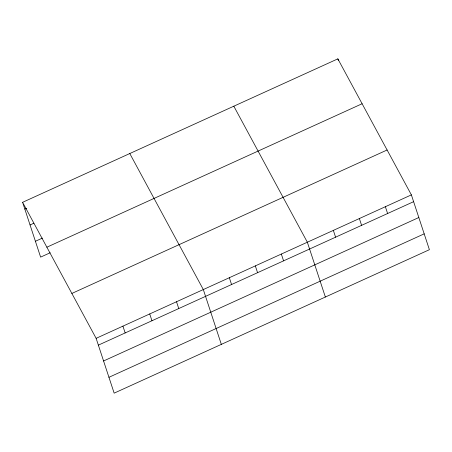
<?xml version="1.0" encoding="UTF-8"?>
<svg xmlns="http://www.w3.org/2000/svg" width="452" height="452" viewBox="0 0 452 452"><rect width="100%" height="100%" fill="white"/><g stroke="black" fill="none" stroke-linecap="round" stroke-linejoin="round"><path stroke-width="0.68" d="M22.6 202.31L337.847 58.856L411.376 194.88L429.4 249.69L114.153 393.144L96.129 338.333L22.6 202.31L40.623 257.12L50.189 252.77M24.837 209.112L26.753 208.242M30.047 224.955L33.872 223.215M35.414 241.278L42.431 238.085M46.867 247.199L362.114 103.745M71.862 293.444L387.115 149.991M96.129 338.333L411.376 194.88M98.366 345.136L413.614 201.677M103.576 360.978L418.823 217.525M108.943 377.301L424.191 233.848M233.82 106.197L307.349 242.215L325.367 297.032M129.786 153.539L203.315 289.557L221.333 344.367M337.847 58.856L338.458 60.709M385.37 206.711L387.607 213.513M359.363 218.548L361.6 225.35M333.356 230.384L335.593 237.187M281.336 254.052L283.573 260.855M255.329 265.889L257.567 272.692M229.322 277.726L231.56 284.523M176.517 301.75L178.755 308.552M149.725 313.948L151.957 320.745M122.927 326.141L125.164 332.938"/></g></svg>
